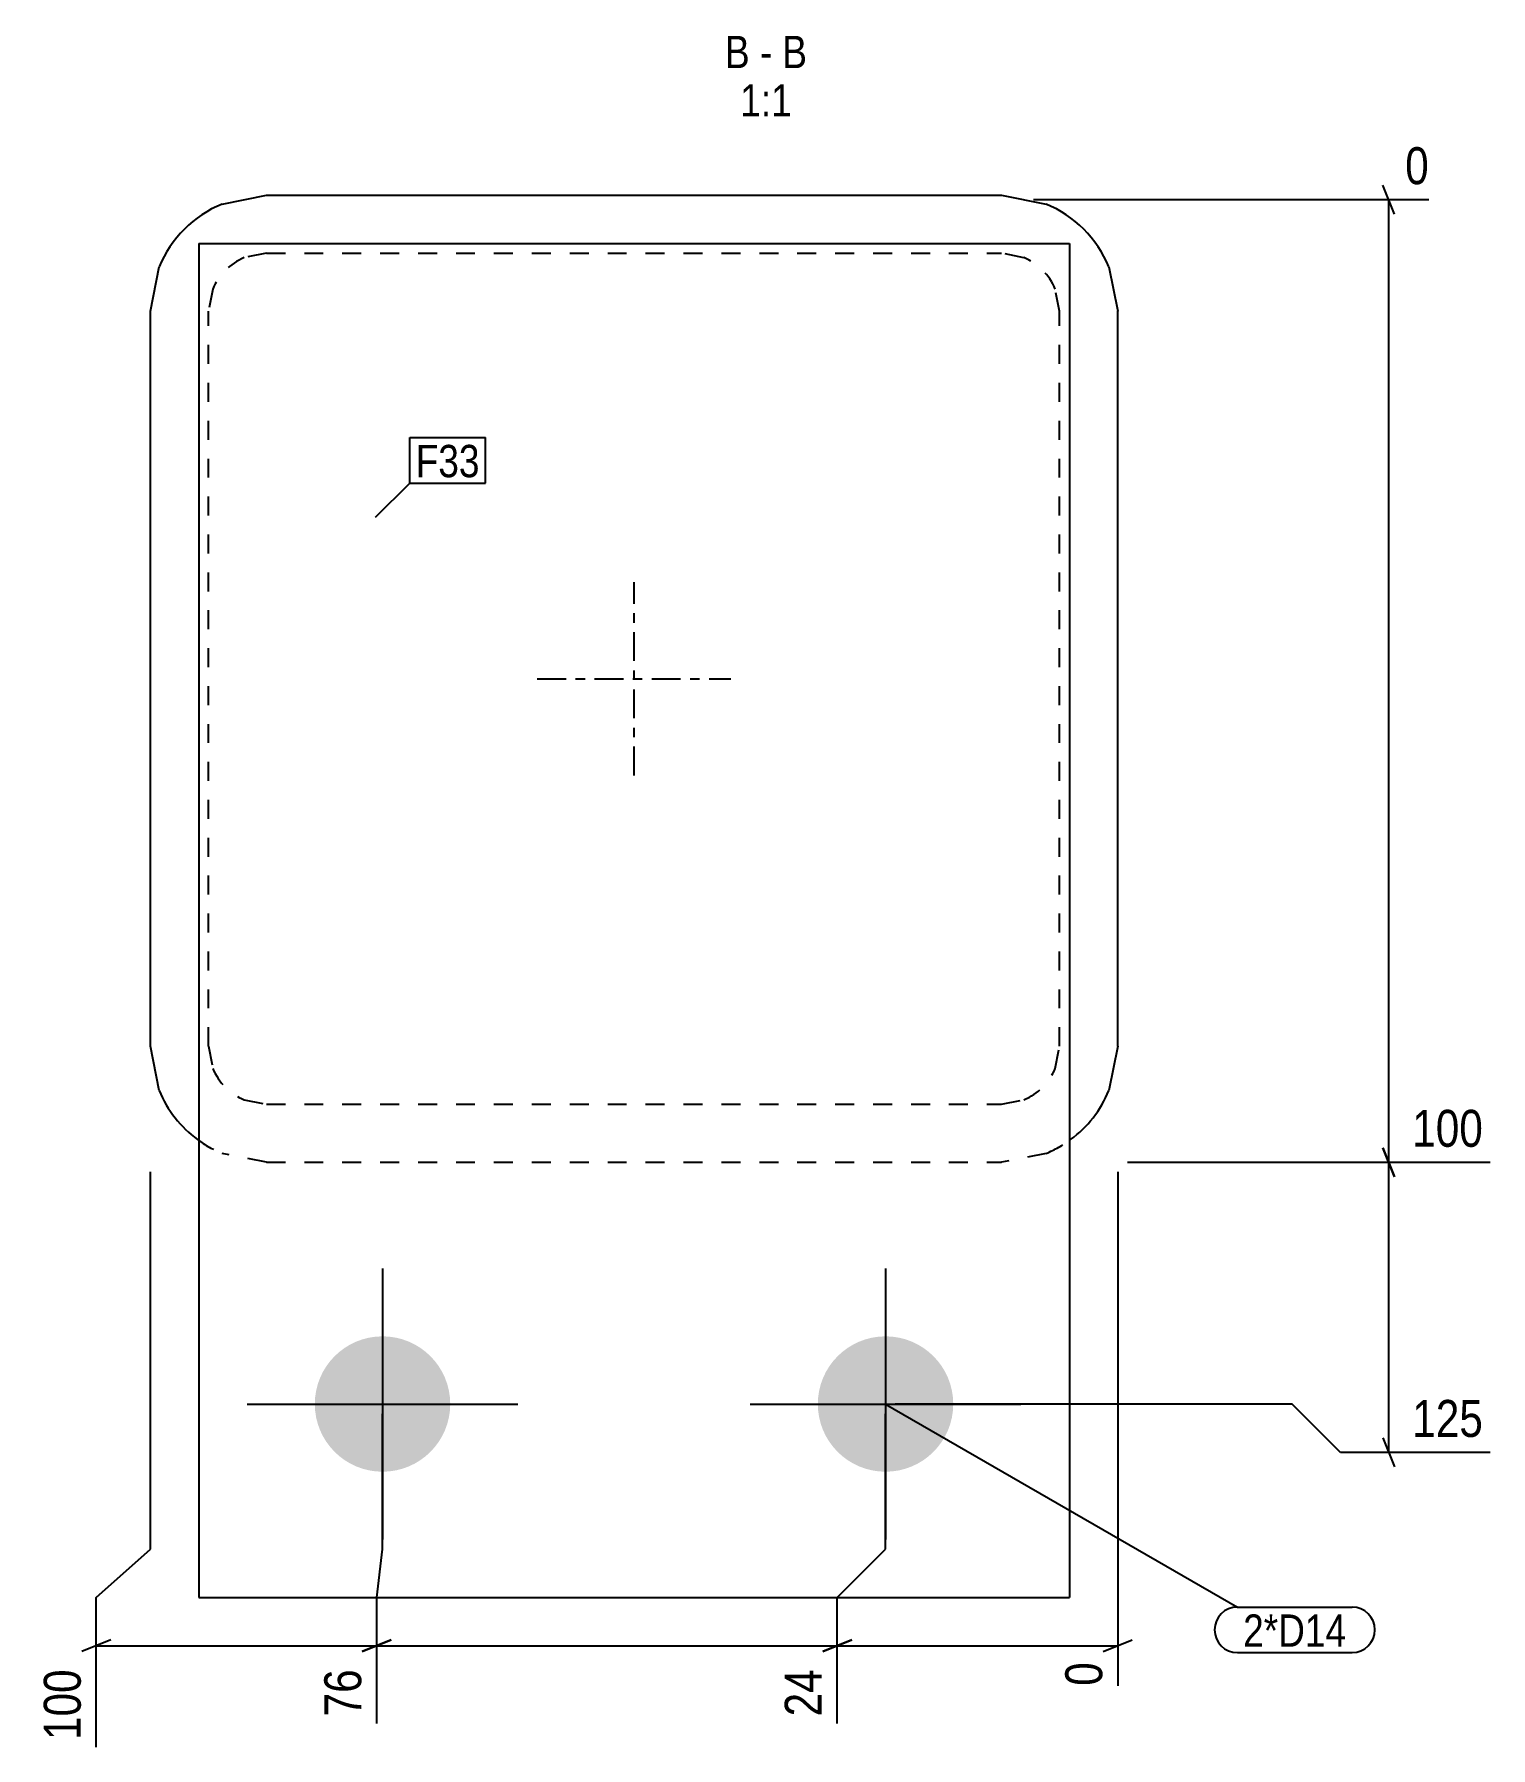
# Model space of a CAD drawing. Header units: millimetres. Extents: x 17 to 23018, y 2 to 868.
# Drawn here: x 6562.2 to 6712.8, y 2.3 to 179.5 of the extents above; entities that cross this region are included whole.
import ezdxf

# ---------------------------------------------------------------- set-up
doc = ezdxf.new("R2010")
doc.units = ezdxf.units.MM
doc.linetypes.add('DXK_LINE_DOT2', pattern=[3.9198, 1.9599, -1.9599])
doc.linetypes.add('DXK_LINE_DOT3', pattern=[5.9187, 2.979, -0.9799, 0.9799, -0.9799])
for name, color, linetype in [('MÅLSÆTNING', 7, 'Continuous'), ('STÅL', 7, 'Continuous'), ('TEKST', 7, 'Continuous')]:
    doc.layers.add(name, color=color, linetype=linetype)
doc.styles.add('Arial Narrow', font='ARIALN.TTF', dxfattribs={"height": 0.2})

msp = doc.modelspace()

# ---------------------------------------------------------------- hatches: boundary and pattern name
at = {"layer": 'STÅL', "linetype": 'Continuous'}
for points in [[(6605.23, 37.87, -1), (6591.23, 37.87, -1)], [(6657.23, 37.87, -1), (6643.23, 37.87, -1)]]:
    msp.add_hatch(color=96, dxfattribs=at).paths.add_polyline_path(points)

# ---------------------------------------------------------------- linework, layer by layer
at = {"layer": 'MÅLSÆTNING', "color": 7, "linetype": 'Continuous'}
for p, q in [((6702.85, 160.91), (6701.65, 163.91)), ((6665.53, 162.41), (6706.39, 162.41)), ((6702.25, 62.87), (6702.25, 162.41)), ((6701.65, 64.37), (6702.85, 61.37)), ((6702.85, 61.37), (6701.65, 64.37)), ((6675.23, 62.87), (6712.72, 62.87)), ((6675.23, 62.87), (6712.72, 62.87)), ((6702.25, 32.87), (6702.25, 62.87)), ((6574.23, 22.87), (6574.23, 61.87)), ((6674.23, 61.87), (6674.23, 8.73)), ((6692.25, 37.87), (6651.23, 37.87)), ((6697.25, 32.87), (6692.25, 37.87)), ((6598.23, 22.87), (6598.23, 36.87)), ((6598.23, 22.87), (6598.23, 36.87)), ((6650.23, 22.87), (6650.23, 36.87)), ((6650.23, 22.87), (6650.23, 36.87)), ((6701.65, 34.37), (6702.85, 31.37)), ((6712.72, 32.87), (6697.25, 32.87)), ((6568.63, 17.87), (6574.23, 22.87)), ((6597.63, 17.87), (6598.23, 22.87)), ((6597.63, 17.87), (6598.23, 22.87)), ((6645.23, 17.87), (6650.23, 22.87)), ((6645.23, 17.87), (6650.23, 22.87)), ((6568.63, 2.4), (6568.63, 17.87)), ((6597.63, 4.84), (6597.63, 17.87)), ((6645.23, 4.84), (6645.23, 17.87)), ((6645.23, 4.84), (6645.23, 17.87)), ((6570.13, 13.47), (6567.13, 12.27)), ((6568.63, 12.87), (6597.63, 12.87)), ((6596.13, 12.27), (6599.13, 13.47)), ((6599.13, 13.47), (6596.13, 12.27)), ((6597.63, 12.87), (6645.23, 12.87)), ((6646.73, 13.47), (6643.73, 12.27)), ((6643.73, 12.27), (6646.73, 13.47)), ((6645.23, 12.87), (6674.23, 12.87)), ((6672.73, 12.27), (6675.73, 13.47))]:
    msp.add_line(p, q, dxfattribs=at)
at = {"layer": 'STÅL', "color": 2, "linetype": 'Continuous'}
for p, q in [((6581.64, 161.96), (6586.23, 162.87)), ((6586.23, 162.87), (6662.23, 162.87)), ((6662.23, 162.87), (6666.82, 161.96)), ((6579.23, 157.87), (6669.23, 157.87)), ((6579.23, 157.87), (6579.23, 17.87)), ((6669.23, 157.87), (6669.23, 17.87)), ((6574.23, 150.87), (6575.14, 155.46)), ((6673.32, 155.46), (6674.23, 150.87)), ((6574.23, 74.87), (6574.23, 150.87)), ((6674.23, 74.87), (6674.23, 150.87)), ((6575.14, 70.28), (6574.23, 74.87)), ((6674.23, 74.87), (6673.32, 70.28)), ((6579.23, 17.87), (6669.23, 17.87))]:
    msp.add_line(p, q, dxfattribs=at)
at = {"layer": 'STÅL', "color": 7, "linetype": 'DXK_LINE_DOT2'}
for p, q in [((6586.23, 156.87), (6583.93, 156.41)), ((6586.23, 156.87), (6662.23, 156.87)), ((6664.53, 156.41), (6662.23, 156.87)), ((6580.69, 153.17), (6580.23, 150.87)), ((6668.23, 150.87), (6667.77, 153.17)), ((6580.23, 74.87), (6580.23, 150.87)), ((6668.23, 74.87), (6668.23, 150.87)), ((6580.23, 74.87), (6580.69, 72.57)), ((6667.77, 72.57), (6668.23, 74.87)), ((6583.93, 69.33), (6586.23, 68.87)), ((6662.23, 68.87), (6664.53, 69.33)), ((6586.23, 68.87), (6662.23, 68.87)), ((6586.23, 62.87), (6581.64, 63.78)), ((6586.23, 62.87), (6662.23, 62.87)), ((6666.82, 63.78), (6662.23, 62.87))]:
    msp.add_line(p, q, dxfattribs=at)
at = {"layer": 'STÅL', "color": 7, "linetype": 'DXK_LINE_DOT3'}
for p, q in [((6624.23, 102.87), (6624.23, 122.87)), ((6614.23, 112.87), (6634.23, 112.87))]:
    msp.add_line(p, q, dxfattribs=at)
at = {"layer": 'STÅL', "color": 96, "linetype": 'Continuous'}
for p, q in [((6598.23, 51.87), (6598.23, 23.87)), ((6650.23, 51.87), (6650.23, 23.87)), ((6584.23, 37.87), (6612.23, 37.87)), ((6636.23, 37.87), (6664.23, 37.87))]:
    msp.add_line(p, q, dxfattribs=at)
at = {"layer": 'STÅL', "color": 2, "linetype": 'Continuous'}
for centre, start, end in [((6586.23, 150.87), 112.5, 157.5), ((6662.23, 150.87), 22.5, 67.5), ((6586.23, 74.87), 202.5, 233.5514), ((6662.23, 74.87), 306.4486, 337.5)]:
    msp.add_arc(centre, 12, start, end, dxfattribs=at)
at = {"layer": 'STÅL', "color": 7, "linetype": 'DXK_LINE_DOT2'}
for centre, radius, start, end in [((6586.23, 150.87), 6, 112.5, 157.5), ((6662.23, 150.87), 6, 22.5, 67.5), ((6586.23, 74.87), 6, 202.5, 247.5), ((6662.23, 74.87), 6, 292.5, 337.5), ((6586.23, 74.87), 12, 233.5514, 247.5), ((6662.23, 74.87), 12, 292.5, 306.4486)]:
    msp.add_arc(centre, radius, start, end, dxfattribs=at)

# ---------------------------------------------------------------- wipeouts: each hides what was drawn before it
at = {"color": 0, "linetype": 'Continuous'}
for points in [[(6636.19, 176.01), (6636.19, 179.51), (6633.63, 179.51), (6633.63, 176.01)], [(6638.51, 176.01), (6638.51, 179.51), (6637.24, 179.51), (6637.24, 176.01)], [(6642.12, 176.01), (6642.12, 179.51), (6639.56, 179.51), (6639.56, 176.01)], [(6640.54, 171.01), (6640.54, 174.51), (6635.21, 174.51), (6635.21, 171.01)]]:
    msp.add_wipeout(points, dxfattribs=at).dxf.layer = 'TEKST'
at = {"color": 0}
for points in [[(6608.27, 133.71), (6608.27, 137.21), (6601.66, 137.21), (6601.66, 133.71)], [(6697.86, 12.77), (6697.86, 16.27), (6687.2, 16.27), (6687.2, 12.77)]]:
    msp.add_wipeout(points, dxfattribs=at).dxf.layer = 'TEKST'

# ---------------------------------------------------------------- next in the draw order: texts
at = {"layer": 'TEKST', "color": 3, "linetype": 'Continuous', "style": 'Arial Narrow'}
for s, p in [('B', (6633.63, 176.01)), ('B', (6639.56, 176.01)), ('-', (6637.24, 176.01)), ('1:1', (6635.21, 171.01))]:
    msp.add_text(s, height=3.34, dxfattribs=at).set_placement(p)

# ---------------------------------------------------------------- next in the draw order: wipeouts: each hides what was drawn before it
at = {"color": 0, "linetype": 'Continuous'}
for points in [[(6707.19, 163.21), (6707.19, 168.81), (6703.15, 168.81), (6703.15, 163.21)], [(6712.79, 63.67), (6712.79, 69.27), (6703.88, 69.27), (6703.88, 63.67)], [(6712.79, 33.67), (6712.79, 39.27), (6703.88, 39.27), (6703.88, 33.67)], [(6567.83, 11.24), (6562.23, 11.24), (6562.23, 2.33), (6567.83, 2.33)], [(6596.83, 11.24), (6591.23, 11.24), (6591.23, 4.77), (6596.83, 4.77)], [(6644.43, 11.24), (6638.83, 11.24), (6638.83, 4.77), (6644.43, 4.77)], [(6673.43, 11.97), (6667.83, 11.97), (6667.83, 7.93), (6673.43, 7.93)]]:
    msp.add_wipeout(points, dxfattribs=at).dxf.layer = 'MÅLSÆTNING'
at = {"color": 0}
for points in [[(6608.27, 133.71), (6608.27, 137.21), (6601.66, 137.21), (6601.66, 133.71)], [(6697.86, 12.77), (6697.86, 16.27), (6687.2, 16.27), (6687.2, 12.77)]]:
    msp.add_wipeout(points, dxfattribs=at).dxf.layer = 'TEKST'

# ---------------------------------------------------------------- next in the draw order: linework, layer by layer
at = {"layer": 'MÅLSÆTNING', "color": 7, "linetype": 'Continuous'}
msp.add_line((6597.63, 4.84), (6597.63, 17.87), dxfattribs=at)
at = {"layer": 'TEKST', "color": 7, "linetype": 'Continuous'}
for p, q in [((6601.06, 137.81), (6608.87, 137.81)), ((6601.06, 133.11), (6601.06, 137.81)), ((6608.87, 133.11), (6608.87, 137.81)), ((6597.52, 129.58), (6601.06, 133.11)), ((6601.06, 133.11), (6608.87, 133.11)), ((6650.23, 37.87), (6686.6, 16.87)), ((6686.6, 16.87), (6698.46, 16.87)), ((6686.6, 12.17), (6698.46, 12.17))]:
    msp.add_line(p, q, dxfattribs=at)
for centre, start, end in [((6686.6, 14.52), 90, 270), ((6698.46, 14.52), 270, 90)]:
    msp.add_arc(centre, 2.35, start, end, dxfattribs=at)

# ---------------------------------------------------------------- next in the draw order: texts
at = {"layer": 'MÅLSÆTNING', "color": 3, "linetype": 'Continuous', "style": 'Arial Narrow'}
for s, height, p in [('0', 3.82, (6703.95, 164.01)), ('100', 3.818, (6704.68, 64.47)), ('125', 3.818, (6704.68, 34.47))]:
    msp.add_text(s, height=height, dxfattribs=at).set_placement(p)
for s, height, p in [('0', 3.82, (6672.63, 8.73)), ('100', 3.818, (6567.03, 3.13)), ('76', 3.818, (6596.03, 5.57)), ('24', 3.818, (6643.63, 5.57))]:
    msp.add_text(s, height=height, rotation=90.0002, dxfattribs=at).set_placement(p)
at = {"layer": 'TEKST', "color": 3, "style": 'Arial Narrow'}
for s, p in [('F33', (6601.66, 133.71)), ('2*D14', (6687.2, 12.77))]:
    msp.add_text(s, height=3.34, dxfattribs=at).set_placement(p)

doc.saveas('drawing.dxf')
